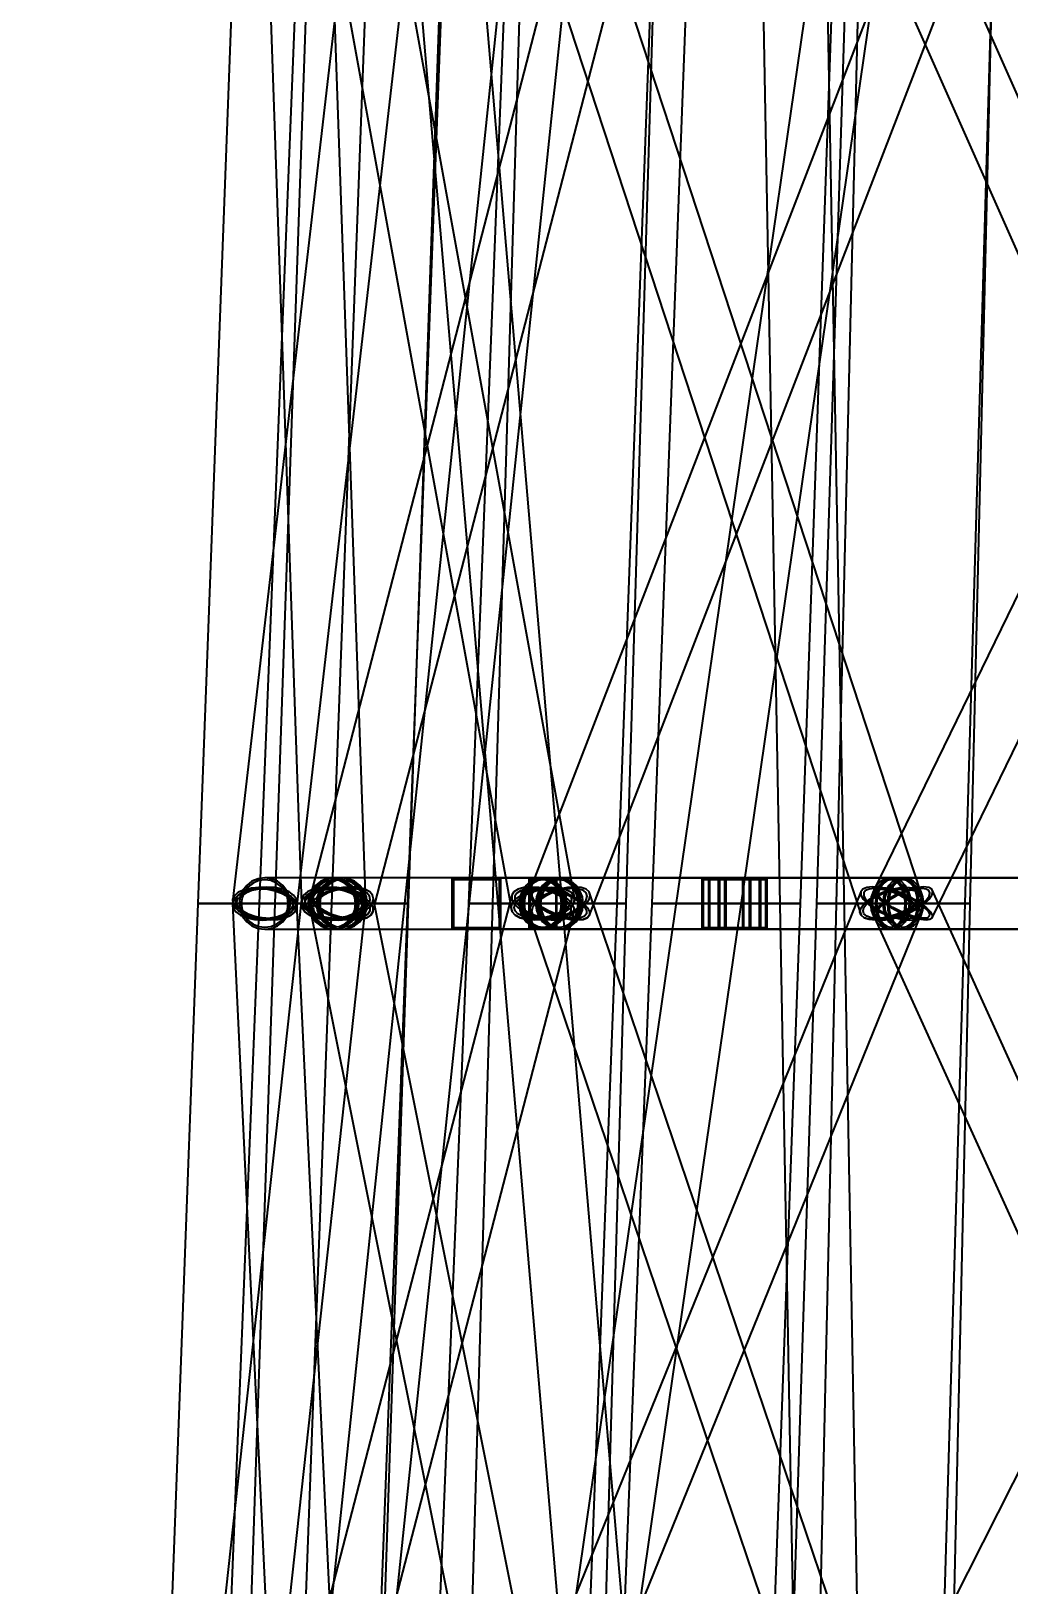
# Model space of a CAD drawing. Header units: millimetres. Extents: x -123812 to 252100, y -3000 to 639000.
# Drawn here: x -18891 to -11181, y 282124 to 294384 of the extents above; entities that cross this region are included whole.
import ezdxf

# ---------------------------------------------------------------- set-up
doc = ezdxf.new("R2010")
doc.units = ezdxf.units.MM
doc.layers.add('D-STR-DIM', color=7, linetype='Continuous', lineweight=13)
doc.layers.add('D-STR-STRC', color=7, linetype='Continuous', lineweight=25)
doc.styles.add('OpenSansCondensed-Light', font='OpenSansCondensed-Light.ttf')
doc.styles.add('TOWER_UNICODE', font='Arial Unicode.ttf')
doc.dimstyles.new('EZDXF', dxfattribs={"dimtxt": 0.25, "dimasz": 0.175, "dimexe": 0.375, "dimexo": 0.125, "dimgap": 0.1, "dimtad": 1, "dimlfac": 100, "dimzin": 12, "dimdsep": 46, "dimtxsty": 'OpenSansCondensed-Light', "dimblk": 'ARCHTICK', "dimcen": 2.5, "dimazin": 3, "dimtfac": 0.5, "dimtmove": 2, "dimatfit": 3})

# ---------------------------------------------------------------- blocks, each defined once
blk = doc.blocks.new('_ARCHTICK')
at = {"color": 0, "linetype": 'BYBLOCK', "const_width": 0.15}
blk.add_lwpolyline([(-0.5, -0.5), (0.5, 0.5)], dxfattribs=at)

msp = doc.modelspace()

# ---------------------------------------------------------------- linework, layer by layer
at = {"layer": 'D-STR-STRC'}
for points in [[(-16744.3, 274974.2), (-14131.7, 299974.2), (-14140.3, 299984.6), (-14165.5, 299996.1), (-14205.7, 300007.9), (-14258, 300019.1), (-14318.9, 300029), (-14384.3, 300037), (-14449.7, 300042.4), (-14510.7, 300045), (-14563, 300044.4), (-14603.1, 300040.9), (-14628.4, 300034.5), (-14637, 300025.8), (-17249.6, 275025.8)], [(-13635.5, 275021.2), (-15771, 300021.2), (-15779.6, 300030.1), (-15804.9, 300037), (-15845.1, 300041.4), (-15897.5, 300042.9), (-15958.6, 300041.5), (-16024.1, 300037.3), (-16089.6, 300030.6), (-16150.6, 300021.8), (-16203.1, 300011.4), (-16243.3, 300000.3), (-16268.6, 299989.2), (-16277.2, 299978.8), (-14141.7, 274978.8)], [(-15106.5, 274964.1), (-11487.9, 299964.1), (-11496.5, 299972.8), (-11521.6, 299983.3), (-11561.6, 299995), (-11613.6, 300007), (-11674.3, 300018.6), (-11739.3, 300028.9), (-11804.4, 300037.2), (-11865.1, 300042.9), (-11917.1, 300045.8), (-11957.1, 300045.5), (-11982.2, 300042.2), (-11990.8, 300035.9), (-15609.4, 275035.9)], [(-12249.1, 275004.5), (-12709.5, 300004.5), (-12718.1, 300017.1), (-12743.5, 300028.4), (-12783.8, 300037.9), (-12836.4, 300044.8), (-12897.7, 300048.6), (-12963.4, 300049.1), (-13029.2, 300046.2), (-13090.4, 300040.3), (-13143, 300031.5), (-13183.4, 300020.6), (-13208.7, 300008.4), (-13217.4, 299995.5), (-12757, 274995.5)], [(-12071.6, 295091.3), (-14962.6, 287591.3), (-14963.6, 287564.5), (-14948.3, 287533.4), (-14917.9, 287500), (-14874.4, 287466.6), (-14820.7, 287435.5), (-14760.5, 287408.7), (-14698, 287388.2), (-14637.3, 287375.3), (-14582.7, 287370.9), (-14537.8, 287375.3), (-14505.7, 287388.2), (-14488.6, 287408.7), (-11597.5, 294908.7)], [(-14803.7, 294909), (-12347.3, 287409), (-12323, 287388.6), (-12284.4, 287375.8), (-12234, 287371.4), (-12175.2, 287375.8), (-12112.2, 287388.6), (-12049.1, 287409), (-11990.3, 287435.7), (-11939.8, 287466.7), (-11901, 287500), (-11876.6, 287533.3), (-11868.2, 287564.3), (-11876.4, 287591), (-14332.8, 295091)], [(-8594.4, 295111.5), (-12243, 287611.5), (-12243.8, 287591.1), (-12229, 287564.4), (-12199.6, 287533.3), (-12157.7, 287500), (-12105.9, 287466.7), (-12048, 287435.6), (-11987.8, 287408.9), (-11929.5, 287388.5), (-11876.9, 287375.6), (-11833.8, 287371.2), (-11803, 287375.6), (-11786.6, 287388.5), (-8138, 294888.5)], [(-12112.4, 294888.6), (-8783, 287388.6), (-8759.5, 287375.8), (-8722.1, 287371.4), (-8673.4, 287375.8), (-8616.8, 287388.6), (-8556, 287409.1), (-8495.3, 287435.7), (-8438.7, 287466.7), (-8390.2, 287500), (-8353, 287533.3), (-8329.7, 287564.3), (-8321.9, 287590.9), (-8330, 287611.4), (-11659.3, 295111.4)], [(-16433.4, 295033.5), (-17300, 287533.5), (-17297.5, 287500), (-17278, 287466.5), (-17242.8, 287435.2), (-17194.4, 287408.4), (-17136, 287387.8), (-17071.7, 287374.9), (-17005.7, 287370.5), (-16942.7, 287374.9), (-16886.9, 287387.8), (-16842.1, 287408.4), (-16811.3, 287435.2), (-16796.7, 287466.5), (-15930, 294966.5)], [(-17020.2, 295000), (-16759.9, 287500), (-16754.6, 287466.5), (-16732.4, 287435.3), (-16694.7, 287408.5), (-16644.2, 287387.9), (-16584.4, 287374.9), (-16519.2, 287370.5), (-16453.1, 287374.9), (-16390.7, 287387.9), (-16336.1, 287408.5), (-16293.2, 287435.3), (-16264.8, 287466.5), (-16252.8, 287500), (-16513, 295000)], [(-14745.5, 295064.7), (-16687.3, 287564.7), (-16687.1, 287533.5), (-16670.1, 287500), (-16637.6, 287466.5), (-16591.7, 287435.3), (-16535.6, 287408.5), (-16473.1, 287388), (-16408.4, 287375.1), (-16346.1, 287370.6), (-16290.2, 287375.1), (-16244.7, 287388), (-16212.6, 287408.5), (-16196.1, 287435.3), (-14254.2, 294935.3)], [(-16466.8, 294966.6), (-15105.8, 287466.6), (-15097.9, 287435.4), (-15073.4, 287408.7), (-15034, 287388.2), (-14982.5, 287375.3), (-14922.2, 287370.9), (-14857.3, 287375.3), (-14792.3, 287388.2), (-14731.6, 287408.7), (-14679.3, 287435.4), (-14638.9, 287466.6), (-14613.3, 287500), (-14604.1, 287533.4), (-15965, 295033.4)], [(-17075.4, 279966.3), (-16254.8, 287466.3), (-16256.7, 287500), (-16275.6, 287533.7), (-16310.2, 287565), (-16358.1, 287592), (-16416.2, 287612.6), (-16480.4, 287625.6), (-16546.4, 287630.1), (-16609.7, 287625.6), (-16665.9, 287612.6), (-16711.3, 287592), (-16742.6, 287565), (-16757.9, 287533.7), (-17578.5, 280033.7)], [(-16441.6, 280000), (-16795.1, 287500), (-16799.3, 287533.7), (-16820.5, 287565.2), (-16857.1, 287592.2), (-16906.9, 287612.9), (-16966.2, 287625.9), (-17031.2, 287630.4), (-17097.3, 287625.9), (-17160.1, 287612.9), (-17215.2, 287592.2), (-17259, 287565.2), (-17288.5, 287533.7), (-17301.5, 287500), (-16948.1, 280000)], [(-16554.1, 279935), (-14609.4, 287435), (-14609.5, 287466.4), (-14626.3, 287500), (-14658.7, 287533.6), (-14704.4, 287565), (-14760.4, 287591.9), (-14822.9, 287612.6), (-14887.5, 287625.6), (-14950, 287630), (-15005.9, 287625.6), (-15051.6, 287612.6), (-15083.8, 287591.9), (-15100.5, 287565), (-17045.2, 280065)], [(-14692.8, 280033.8), (-16191.6, 287533.8), (-16198, 287565.4), (-16221.1, 287592.5), (-16259.2, 287613.2), (-16309.7, 287626.3), (-16369.2, 287630.7), (-16433.7, 287626.3), (-16498.7, 287613.2), (-16559.8, 287592.5), (-16612.9, 287565.4), (-16654.3, 287533.8), (-16681.2, 287500), (-16691.8, 287466.2), (-15193, 279966.2)], [(-14916, 279907.6), (-11875.4, 287407.6), (-11876.1, 287434.6), (-11892.9, 287466.2), (-11924.5, 287500), (-11969, 287533.8), (-12023.2, 287565.4), (-12083.4, 287592.4), (-12145.6, 287613.2), (-12205.5, 287626.3), (-12259, 287630.7), (-12302.4, 287626.3), (-12332.9, 287613.2), (-12348.3, 287592.4), (-15388.9, 280092.4)], [(-11951.9, 280092.7), (-14490.6, 287592.7), (-14514.7, 287613.5), (-14553.2, 287626.6), (-14603.4, 287631.1), (-14662, 287626.6), (-14724.9, 287613.5), (-14787.8, 287592.7), (-14846.5, 287565.6), (-14897, 287533.9), (-14935.8, 287500), (-14960.2, 287466.1), (-14968.7, 287434.4), (-14960.6, 287407.3), (-12421.9, 279907.3)], [(-12116.9, 279886.4), (-8329.4, 287386.4), (-8329.5, 287407.2), (-8345.2, 287434.4), (-8375.2, 287466), (-8417.6, 287500), (-8469.5, 287534), (-8527.3, 287565.6), (-8587.1, 287592.8), (-8644.8, 287613.6), (-8696.4, 287626.7), (-8738.6, 287631.2), (-8768.4, 287626.7), (-8783.7, 287613.6), (-12571.2, 280113.6)], [(-8385.8, 280113.7), (-11789.5, 287613.7), (-11813.6, 287626.8), (-11851.4, 287631.3), (-11900.3, 287626.8), (-11957.1, 287613.7), (-12017.7, 287592.8), (-12078.2, 287565.6), (-12134.3, 287534), (-12182.4, 287500), (-12218.9, 287466), (-12241.6, 287434.4), (-12248.8, 287407.2), (-12240.1, 287386.3), (-8836.4, 279886.3)], [(-8556.5, 287703.2), (-12111.8, 287703.2), (-12143.5, 287696.3), (-12173, 287676), (-12198.3, 287643.7), (-12217.7, 287601.6), (-12229.9, 287552.6), (-12234.1, 287500), (-12229.9, 287447.4), (-12217.7, 287398.4), (-12198.3, 287356.3), (-12173, 287324), (-12143.5, 287303.7), (-12111.8, 287296.8), (-8556.5, 287296.8)], [(-8491.8, 287703.2), (-12014.8, 287703.2), (-12047.1, 287696.3), (-12077.1, 287676), (-12102.9, 287643.7), (-12122.7, 287601.6), (-12135.2, 287552.6), (-12139.4, 287500), (-12135.2, 287447.4), (-12122.7, 287398.4), (-12102.9, 287356.3), (-12077.1, 287324), (-12047.1, 287303.7), (-12014.8, 287296.8), (-8491.8, 287296.8)]]:
    msp.add_lwpolyline(points, dxfattribs=at)
for points in [[(-17576, 287500), (-16520.7, 287500), (-16239.6, 295000), (-17293.6, 295000)], [(-17092.7, 287500), (-15920.1, 287500), (-15639.5, 295000), (-16792.3, 295000)], [(-16969.4, 287500), (-15914, 287500), (-15654.7, 295000), (-16708.7, 295000)], [(-15441.3, 287500), (-14268.7, 287500), (-13991.9, 295000), (-15144.7, 295000)], [(-15253.3, 287500), (-14197.9, 287500), (-13972.9, 295000), (-15026.8, 295000)], [(-13996.2, 287500), (-12823.5, 287500), (-12561.3, 295000), (-13714.1, 295000)], [(-12698.2, 287500), (-11525.5, 287500), (-11309.4, 295000), (-12462.3, 295000)], [(-12542.5, 287500), (-11487.1, 287500), (-11307.5, 295000), (-12361.5, 295000)], [(-17301.5, 287500), (-17297.4, 287466.3), (-17276.2, 287434.8), (-17239.5, 287407.8), (-17189.8, 287387.1), (-17130.5, 287374.1), (-17065.5, 287369.6), (-16999.4, 287374.1), (-16936.6, 287387.1), (-16881.4, 287407.8), (-16837.6, 287434.8), (-16808.2, 287466.3), (-16795.1, 287500), (-16799.3, 287533.7), (-16820.5, 287565.2), (-16857.1, 287592.2), (-16906.9, 287612.9), (-16966.2, 287625.9), (-17031.2, 287630.4), (-17097.3, 287625.9), (-17160.1, 287612.9), (-17215.2, 287592.2), (-17259, 287565.2), (-17288.5, 287533.7)], [(-16799.2, 287500), (-16796.7, 287466.5), (-16811.3, 287435.2), (-16842.1, 287408.4), (-16886.9, 287387.8), (-16942.7, 287374.9), (-17005.7, 287370.5), (-17071.7, 287374.9), (-17136, 287387.8), (-17194.4, 287408.4), (-17242.8, 287435.2), (-17278, 287466.5), (-17297.5, 287500), (-17300, 287533.5), (-17285.4, 287564.8), (-17254.6, 287591.6), (-17209.8, 287612.2), (-17154, 287625.1), (-17090.9, 287629.5), (-17025, 287625.1), (-16960.7, 287612.2), (-16902.3, 287591.6), (-16853.9, 287564.8), (-16818.7, 287533.5)], [(-17276.6, 287500), (-17272.9, 287469.6), (-17253.8, 287441.2), (-17220.7, 287416.9), (-17175.9, 287398.2), (-17122.4, 287386.5), (-17063.8, 287382.5), (-17004.2, 287386.5), (-16947.6, 287398.2), (-16897.9, 287416.9), (-16858.4, 287441.2), (-16831.8, 287469.6), (-16820.1, 287500), (-16823.8, 287530.4), (-16842.9, 287558.8), (-16876, 287583.1), (-16920.8, 287601.8), (-16974.3, 287613.5), (-17032.8, 287617.5), (-17092.5, 287613.5), (-17149.1, 287601.8), (-17198.8, 287583.1), (-17238.3, 287558.8), (-17264.8, 287530.4)], [(-16823.7, 287500), (-16821.4, 287469.8), (-16834.6, 287441.6), (-16862.4, 287417.4), (-16902.8, 287398.9), (-16953.1, 287387.2), (-17009.9, 287383.2), (-17069.4, 287387.2), (-17127.4, 287398.9), (-17180, 287417.4), (-17223.7, 287441.6), (-17255.4, 287469.8), (-17272.9, 287500), (-17275.2, 287530.2), (-17262.1, 287558.4), (-17234.3, 287582.6), (-17193.9, 287601.1), (-17143.6, 287612.8), (-17086.7, 287616.8), (-17027.3, 287612.8), (-16969.3, 287601.1), (-16916.7, 287582.6), (-16873, 287558.4), (-16841.3, 287530.2)], [(-17250, 287500), (-17243.2, 287447.4), (-17223, 287398.4), (-17191, 287356.3), (-17149.2, 287324), (-17100.5, 287303.7), (-17048.3, 287296.8), (-16506.4, 287296.8), (-16454.2, 287303.7), (-16405.5, 287324), (-16363.8, 287356.3), (-16331.7, 287398.4), (-16311.6, 287447.4), (-16304.7, 287500), (-16311.6, 287552.6), (-16331.7, 287601.6), (-16363.8, 287643.7), (-16405.5, 287676), (-16454.2, 287696.3), (-16506.4, 287703.2), (-17048.3, 287703.2), (-17100.5, 287696.3), (-17149.2, 287676), (-17191, 287643.7), (-17223, 287601.6), (-17243.2, 287552.6)], [(-17250, 287500), (-17243.2, 287447.4), (-17223, 287398.4), (-17191, 287356.3), (-17149.2, 287324), (-17100.5, 287303.7), (-17048.3, 287296.8), (-16996.1, 287303.7), (-16947.5, 287324), (-16905.7, 287356.3), (-16873.7, 287398.4), (-16853.5, 287447.4), (-16846.6, 287500), (-16853.5, 287552.6), (-16873.7, 287601.6), (-16905.7, 287643.7), (-16947.5, 287676), (-16996.1, 287696.3), (-17048.3, 287703.2), (-17100.5, 287696.3), (-17149.2, 287676), (-17191, 287643.7), (-17223, 287601.6), (-17243.2, 287552.6)], [(-17249.6, 287500), (-17242.8, 287447.4), (-17222.7, 287398.4), (-17190.7, 287356.3), (-17149, 287324), (-17100.4, 287303.7), (-17048.3, 287296.8), (-16441.7, 287296.8), (-16389.6, 287303.7), (-16341, 287324), (-16299.4, 287356.3), (-16267.4, 287398.4), (-16247.2, 287447.4), (-16240.4, 287500), (-16247.2, 287552.6), (-16267.4, 287601.6), (-16299.4, 287643.7), (-16341, 287676), (-16389.6, 287696.3), (-16441.7, 287703.2), (-17048.3, 287703.2), (-17100.4, 287696.3), (-17149, 287676), (-17190.7, 287643.7), (-17222.7, 287601.6), (-17242.8, 287552.6)], [(-17249.6, 287500), (-17242.8, 287447.4), (-17222.7, 287398.4), (-17190.7, 287356.3), (-17149, 287324), (-17100.4, 287303.7), (-17048.3, 287296.8), (-16996.2, 287303.7), (-16947.7, 287324), (-16906, 287356.3), (-16874, 287398.4), (-16853.9, 287447.4), (-16847, 287500), (-16853.9, 287552.6), (-16874, 287601.6), (-16906, 287643.7), (-16947.7, 287676), (-16996.2, 287696.3), (-17048.3, 287703.2), (-17100.4, 287696.3), (-17149, 287676), (-17190.7, 287643.7), (-17222.7, 287601.6), (-17242.8, 287552.6)], [(-17234.1, 287500), (-17227.8, 287451.5), (-17209.3, 287406.4), (-17179.7, 287367.6), (-17141.2, 287337.9), (-17096.4, 287319.2), (-17048.3, 287312.8), (-17000.2, 287319.2), (-16955.4, 287337.9), (-16917, 287367.6), (-16887.4, 287406.4), (-16868.9, 287451.5), (-16862.5, 287500), (-16868.9, 287548.5), (-16887.4, 287593.6), (-16917, 287632.4), (-16955.4, 287662.1), (-17000.2, 287680.8), (-17048.3, 287687.2), (-17096.4, 287680.8), (-17141.2, 287662.1), (-17179.7, 287632.4), (-17209.3, 287593.6), (-17227.8, 287548.5)], [(-17233.8, 287500), (-17227.5, 287451.5), (-17209, 287406.4), (-17179.5, 287367.6), (-17141.1, 287337.9), (-17096.3, 287319.2), (-17048.3, 287312.8), (-17000.3, 287319.2), (-16955.6, 287337.9), (-16917.2, 287367.6), (-16887.7, 287406.4), (-16869.2, 287451.5), (-16862.9, 287500), (-16869.2, 287548.5), (-16887.7, 287593.6), (-16917.2, 287632.4), (-16955.6, 287662.1), (-17000.3, 287680.8), (-17048.3, 287687.2), (-17096.3, 287680.8), (-17141.1, 287662.1), (-17179.5, 287632.4), (-17209, 287593.6), (-17227.5, 287548.5)], [(-16252.8, 287500), (-16264.8, 287466.5), (-16293.2, 287435.3), (-16336.1, 287408.5), (-16390.7, 287387.9), (-16453.1, 287374.9), (-16519.2, 287370.5), (-16584.4, 287374.9), (-16644.2, 287387.9), (-16694.7, 287408.5), (-16732.4, 287435.3), (-16754.6, 287466.5), (-16759.9, 287500), (-16748, 287533.5), (-16719.6, 287564.7), (-16676.6, 287591.5), (-16622.1, 287612.1), (-16559.6, 287625.1), (-16493.6, 287629.5), (-16428.4, 287625.1), (-16368.5, 287612.1), (-16318, 287591.5), (-16280.4, 287564.7), (-16258.1, 287533.5)], [(-16756.1, 287500), (-16737.2, 287466.3), (-16702.6, 287435), (-16654.6, 287408), (-16596.6, 287387.4), (-16532.3, 287374.4), (-16466.3, 287369.9), (-16403.1, 287374.4), (-16346.9, 287387.4), (-16301.5, 287408), (-16270.1, 287435), (-16254.8, 287466.3), (-16256.7, 287500), (-16275.6, 287533.7), (-16310.2, 287565), (-16358.1, 287592), (-16416.2, 287612.6), (-16480.4, 287625.6), (-16546.4, 287630.1), (-16609.7, 287625.6), (-16665.9, 287612.6), (-16711.3, 287592), (-16742.6, 287565), (-16757.9, 287533.7)], [(-16277.8, 287500), (-16288.6, 287469.8), (-16314.2, 287441.6), (-16352.9, 287417.5), (-16402.1, 287398.9), (-16458.4, 287387.3), (-16517.9, 287383.3), (-16576.7, 287387.3), (-16630.7, 287398.9), (-16676.2, 287417.5), (-16710.1, 287441.6), (-16730.2, 287469.8), (-16735, 287500), (-16724.2, 287530.2), (-16698.6, 287558.4), (-16659.9, 287582.5), (-16610.7, 287601.1), (-16554.4, 287612.7), (-16494.8, 287616.7), (-16436.1, 287612.7), (-16382.1, 287601.1), (-16336.6, 287582.5), (-16302.6, 287558.4), (-16282.6, 287530.2)], [(-16731.5, 287500), (-16714.5, 287469.7), (-16683.3, 287441.4), (-16640, 287417.1), (-16587.7, 287398.4), (-16529.8, 287386.7), (-16470.3, 287382.7), (-16413.3, 287386.7), (-16362.6, 287398.4), (-16321.7, 287417.1), (-16293.4, 287441.4), (-16279.6, 287469.7), (-16281.3, 287500), (-16298.3, 287530.3), (-16329.5, 287558.6), (-16372.7, 287582.9), (-16425.1, 287601.6), (-16483, 287613.3), (-16542.5, 287617.3), (-16599.5, 287613.3), (-16650.2, 287601.6), (-16691.1, 287582.9), (-16719.4, 287558.6), (-16733.2, 287530.3)], [(-16708.1, 287500), (-16701.2, 287447.4), (-16681.1, 287398.4), (-16649, 287356.3), (-16607.2, 287324), (-16558.6, 287303.7), (-16506.4, 287296.8), (-16454.2, 287303.7), (-16405.5, 287324), (-16363.8, 287356.3), (-16331.7, 287398.4), (-16311.6, 287447.4), (-16304.7, 287500), (-16311.6, 287552.6), (-16331.7, 287601.6), (-16363.8, 287643.7), (-16405.5, 287676), (-16454.2, 287696.3), (-16506.4, 287703.2), (-16558.6, 287696.3), (-16607.2, 287676), (-16649, 287643.7), (-16681.1, 287601.6), (-16701.2, 287552.6)], [(-16695, 287500), (-16688.6, 287447.4), (-16669.7, 287398.4), (-16639.8, 287356.3), (-16600.7, 287324), (-16555.2, 287303.7), (-16506.4, 287296.8), (-14855, 287296.8), (-14806.2, 287303.7), (-14760.7, 287324), (-14721.6, 287356.3), (-14691.6, 287398.4), (-14672.8, 287447.4), (-14666.4, 287500), (-14672.8, 287552.6), (-14691.6, 287601.6), (-14721.6, 287643.7), (-14760.7, 287676), (-14806.2, 287696.3), (-14855, 287703.2), (-16506.4, 287703.2), (-16555.2, 287696.3), (-16600.7, 287676), (-16639.8, 287643.7), (-16669.7, 287601.6), (-16688.6, 287552.6)], [(-16695, 287500), (-16688.6, 287447.4), (-16669.7, 287398.4), (-16639.8, 287356.3), (-16600.7, 287324), (-16555.2, 287303.7), (-16506.4, 287296.8), (-16457.6, 287303.7), (-16412.1, 287324), (-16373, 287356.3), (-16343, 287398.4), (-16324.2, 287447.4), (-16317.8, 287500), (-16324.2, 287552.6), (-16343, 287601.6), (-16373, 287643.7), (-16412.1, 287676), (-16457.6, 287696.3), (-16506.4, 287703.2), (-16555.2, 287696.3), (-16600.7, 287676), (-16639.8, 287643.7), (-16669.7, 287601.6), (-16688.6, 287552.6)], [(-16692.2, 287500), (-16685.9, 287451.5), (-16667.3, 287406.4), (-16637.8, 287367.6), (-16599.3, 287337.9), (-16554.5, 287319.2), (-16506.4, 287312.8), (-16458.3, 287319.2), (-16413.5, 287337.9), (-16375, 287367.6), (-16345.5, 287406.4), (-16326.9, 287451.5), (-16320.6, 287500), (-16326.9, 287548.5), (-16345.5, 287593.6), (-16375, 287632.4), (-16413.5, 287662.1), (-16458.3, 287680.8), (-16506.4, 287687.2), (-16554.5, 287680.8), (-16599.3, 287662.1), (-16637.8, 287632.4), (-16667.3, 287593.6), (-16685.9, 287548.5)], [(-16681.2, 287500), (-16691.8, 287466.2), (-16685.4, 287434.6), (-16662.3, 287407.5), (-16624.2, 287386.8), (-16573.7, 287373.7), (-16514.2, 287369.3), (-16449.7, 287373.7), (-16384.7, 287386.8), (-16323.6, 287407.5), (-16270.5, 287434.6), (-16229.1, 287466.2), (-16202.2, 287500), (-16191.6, 287533.8), (-16198, 287565.4), (-16221.1, 287592.5), (-16259.2, 287613.2), (-16309.7, 287626.3), (-16369.2, 287630.7), (-16433.7, 287626.3), (-16498.7, 287613.2), (-16559.8, 287592.5), (-16612.9, 287565.4), (-16654.3, 287533.8)], [(-16213.3, 287500), (-16196.3, 287466.5), (-16196.1, 287435.3), (-16212.6, 287408.5), (-16244.7, 287388), (-16290.2, 287375.1), (-16346.1, 287370.6), (-16408.4, 287375.1), (-16473.1, 287388), (-16535.6, 287408.5), (-16591.7, 287435.3), (-16637.6, 287466.5), (-16670.1, 287500), (-16687.1, 287533.5), (-16687.3, 287564.7), (-16670.8, 287591.5), (-16638.7, 287612), (-16593.2, 287624.9), (-16537.3, 287629.4), (-16475, 287624.9), (-16410.3, 287612), (-16347.8, 287591.5), (-16291.7, 287564.7), (-16245.8, 287533.5)], [(-16680.2, 287500), (-16674.2, 287451.5), (-16656.9, 287406.4), (-16629.3, 287367.6), (-16593.3, 287337.9), (-16551.4, 287319.2), (-16506.4, 287312.8), (-16461.4, 287319.2), (-16419.5, 287337.9), (-16383.5, 287367.6), (-16355.9, 287406.4), (-16338.5, 287451.5), (-16332.6, 287500), (-16338.5, 287548.5), (-16355.9, 287593.6), (-16383.5, 287632.4), (-16419.5, 287662.1), (-16461.4, 287680.8), (-16506.4, 287687.2), (-16551.4, 287680.8), (-16593.3, 287662.1), (-16629.3, 287632.4), (-16656.9, 287593.6), (-16674.2, 287548.5)], [(-16657.6, 287500), (-16667.2, 287469.5), (-16661.4, 287441.1), (-16640.6, 287416.6), (-16606.3, 287397.9), (-16560.7, 287386.1), (-16507, 287382.1), (-16448.9, 287386.1), (-16390.3, 287397.9), (-16335.2, 287416.6), (-16287.4, 287441.1), (-16250, 287469.5), (-16225.8, 287500), (-16216.2, 287530.5), (-16222, 287558.9), (-16242.8, 287583.4), (-16277.1, 287602.1), (-16322.7, 287613.9), (-16376.4, 287617.9), (-16434.5, 287613.9), (-16493.1, 287602.1), (-16548.2, 287583.4), (-16596, 287558.9), (-16633.4, 287530.5)], [(-16235.8, 287500), (-16220.5, 287469.8), (-16220.3, 287441.7), (-16235.1, 287417.5), (-16264.1, 287399), (-16305.1, 287387.4), (-16355.5, 287383.4), (-16411.7, 287387.4), (-16470, 287399), (-16526.3, 287417.5), (-16576.9, 287441.7), (-16618.3, 287469.8), (-16647.6, 287500), (-16662.9, 287530.2), (-16663.1, 287558.3), (-16648.3, 287582.5), (-16619.3, 287601), (-16578.3, 287612.6), (-16527.9, 287616.6), (-16471.7, 287612.6), (-16413.4, 287601), (-16357.1, 287582.5), (-16306.5, 287558.3), (-16265.1, 287530.2)], [(-16643, 287500), (-16636.2, 287447.4), (-16616, 287398.4), (-16584, 287356.3), (-16542.4, 287324), (-16493.8, 287303.7), (-16441.7, 287296.8), (-16389.6, 287303.7), (-16341, 287324), (-16299.4, 287356.3), (-16267.4, 287398.4), (-16247.2, 287447.4), (-16240.4, 287500), (-16247.2, 287552.6), (-16267.4, 287601.6), (-16299.4, 287643.7), (-16341, 287676), (-16389.6, 287696.3), (-16441.7, 287703.2), (-16493.8, 287696.3), (-16542.4, 287676), (-16584, 287643.7), (-16616, 287601.6), (-16636.2, 287552.6)], [(-16629.3, 287500), (-16622.9, 287447.4), (-16604.2, 287398.4), (-16574.3, 287356.3), (-16535.5, 287324), (-16490.3, 287303.7), (-16441.7, 287296.8), (-14725.6, 287296.8), (-14677.1, 287303.7), (-14631.8, 287324), (-14593, 287356.3), (-14563.2, 287398.4), (-14544.4, 287447.4), (-14538, 287500), (-14544.4, 287552.6), (-14563.2, 287601.6), (-14593, 287643.7), (-14631.8, 287676), (-14677.1, 287696.3), (-14725.6, 287703.2), (-16441.7, 287703.2), (-16490.3, 287696.3), (-16535.5, 287676), (-16574.3, 287643.7), (-16604.2, 287601.6), (-16622.9, 287552.6)], [(-16629.3, 287500), (-16622.9, 287447.4), (-16604.2, 287398.4), (-16574.3, 287356.3), (-16535.5, 287324), (-16490.3, 287303.7), (-16441.7, 287296.8), (-16393.1, 287303.7), (-16347.9, 287324), (-16309.1, 287356.3), (-16279.2, 287398.4), (-16260.5, 287447.4), (-16254.1, 287500), (-16260.5, 287552.6), (-16279.2, 287601.6), (-16309.1, 287643.7), (-16347.9, 287676), (-16393.1, 287696.3), (-16441.7, 287703.2), (-16490.3, 287696.3), (-16535.5, 287676), (-16574.3, 287643.7), (-16604.2, 287601.6), (-16622.9, 287552.6)], [(-16627.2, 287500), (-16620.8, 287451.5), (-16602.3, 287406.4), (-16572.8, 287367.6), (-16534.4, 287337.9), (-16489.7, 287319.2), (-16441.7, 287312.8), (-16393.7, 287319.2), (-16349, 287337.9), (-16310.6, 287367.6), (-16281.1, 287406.4), (-16262.6, 287451.5), (-16256.2, 287500), (-16262.6, 287548.5), (-16281.1, 287593.6), (-16310.6, 287632.4), (-16349, 287662.1), (-16393.7, 287680.8), (-16441.7, 287687.2), (-16489.7, 287680.8), (-16534.4, 287662.1), (-16572.8, 287632.4), (-16602.3, 287593.6), (-16620.8, 287548.5)], [(-16614.5, 287500), (-16608.6, 287451.5), (-16591.4, 287406.4), (-16563.9, 287367.6), (-16528.1, 287337.9), (-16486.4, 287319.2), (-16441.7, 287312.8), (-16397, 287319.2), (-16355.3, 287337.9), (-16319.5, 287367.6), (-16292, 287406.4), (-16274.8, 287451.5), (-16268.9, 287500), (-16274.8, 287548.5), (-16292, 287593.6), (-16319.5, 287632.4), (-16355.3, 287662.1), (-16397, 287680.8), (-16441.7, 287687.2), (-16486.4, 287680.8), (-16528.1, 287662.1), (-16563.9, 287632.4), (-16591.4, 287593.6), (-16608.6, 287548.5)], [(-15573.4, 287300), (-13216.1, 287300), (-13216.1, 287700), (-15573.4, 287700)], [(-15185.9, 287700), (-15573.4, 287700), (-15573.4, 287300), (-15185.9, 287300)], [(-15572.6, 287300), (-13087.5, 287300), (-13087.5, 287700), (-15572.6, 287700)], [(-15186.7, 287700), (-15572.6, 287700), (-15572.6, 287300), (-15186.7, 287300)], [(-15197.5, 287688), (-15561.8, 287688), (-15561.8, 287312), (-15197.5, 287312)], [(-15198.3, 287688), (-15561, 287688), (-15561, 287312), (-15198.3, 287312)], [(-14613.3, 287500), (-14638.9, 287466.6), (-14679.3, 287435.4), (-14731.6, 287408.7), (-14792.3, 287388.2), (-14857.3, 287375.3), (-14922.2, 287370.9), (-14982.5, 287375.3), (-15034, 287388.2), (-15073.4, 287408.7), (-15097.9, 287435.4), (-15105.8, 287466.6), (-15096.7, 287500), (-15071.1, 287533.4), (-15030.7, 287564.6), (-14978.4, 287591.3), (-14917.6, 287611.8), (-14852.6, 287624.7), (-14787.8, 287629.1), (-14727.5, 287624.7), (-14675.9, 287611.8), (-14636.5, 287591.3), (-14612, 287564.6), (-14604.1, 287533.4)], [(-15083.6, 287500), (-15051.3, 287466.4), (-15005.5, 287435), (-14949.5, 287408.1), (-14887.1, 287387.4), (-14822.4, 287374.4), (-14760, 287370), (-14704, 287374.4), (-14658.4, 287387.4), (-14626.1, 287408.1), (-14609.4, 287435), (-14609.5, 287466.4), (-14626.3, 287500), (-14658.7, 287533.6), (-14704.4, 287565), (-14760.4, 287591.9), (-14822.9, 287612.6), (-14887.5, 287625.6), (-14950, 287630), (-15005.9, 287625.6), (-15051.6, 287612.6), (-15083.8, 287591.9), (-15100.5, 287565), (-15100.4, 287533.6)], [(-14637.1, 287500), (-14660.2, 287469.9), (-14696.6, 287441.8), (-14743.7, 287417.7), (-14798.5, 287399.2), (-14857.1, 287387.5), (-14915.6, 287383.6), (-14969.9, 287387.5), (-15016.4, 287399.2), (-15051.9, 287417.7), (-15074, 287441.8), (-15081.2, 287469.9), (-15072.9, 287500), (-15049.8, 287530.1), (-15013.4, 287558.2), (-14966.2, 287582.3), (-14911.5, 287600.8), (-14852.8, 287612.5), (-14794.4, 287616.4), (-14740, 287612.5), (-14693.5, 287600.8), (-14658, 287582.3), (-14636, 287558.2), (-14628.8, 287530.1)], [(-15061.1, 287500), (-15032, 287469.7), (-14990.7, 287441.4), (-14940.2, 287417.1), (-14883.9, 287398.5), (-14825.6, 287386.8), (-14769.3, 287382.8), (-14718.9, 287386.8), (-14677.7, 287398.5), (-14648.6, 287417.1), (-14633.6, 287441.4), (-14633.7, 287469.7), (-14648.8, 287500), (-14678, 287530.3), (-14719.2, 287558.6), (-14769.7, 287582.9), (-14826.1, 287601.5), (-14884.3, 287613.2), (-14940.6, 287617.2), (-14991.1, 287613.2), (-15032.2, 287601.5), (-15061.3, 287582.9), (-15076.3, 287558.6), (-15076.3, 287530.3)], [(-15043.6, 287500), (-15037.2, 287447.4), (-15018.3, 287398.4), (-14988.3, 287356.3), (-14949.3, 287324), (-14903.8, 287303.7), (-14855, 287296.8), (-14806.2, 287303.7), (-14760.7, 287324), (-14721.6, 287356.3), (-14691.6, 287398.4), (-14672.8, 287447.4), (-14666.4, 287500), (-14672.8, 287552.6), (-14691.6, 287601.6), (-14721.6, 287643.7), (-14760.7, 287676), (-14806.2, 287696.3), (-14855, 287703.2), (-14903.8, 287696.3), (-14949.3, 287676), (-14988.3, 287643.7), (-15018.3, 287601.6), (-15037.2, 287552.6)], [(-15028.7, 287500), (-15022.8, 287451.5), (-15005.5, 287406.4), (-14977.8, 287367.6), (-14941.9, 287337.9), (-14899.9, 287319.2), (-14855, 287312.8), (-14810, 287319.2), (-14768.1, 287337.9), (-14732.1, 287367.6), (-14704.5, 287406.4), (-14687.1, 287451.5), (-14681.2, 287500), (-14687.1, 287548.5), (-14704.5, 287593.6), (-14732.1, 287632.4), (-14768.1, 287662.1), (-14810, 287680.8), (-14855, 287687.2), (-14899.9, 287680.8), (-14941.9, 287662.1), (-14977.8, 287632.4), (-15005.5, 287593.6), (-15022.8, 287548.5)], [(-15014.7, 287500), (-15009.3, 287447.4), (-14993.3, 287398.4), (-14967.9, 287356.3), (-14934.9, 287324), (-14896.3, 287303.7), (-14855, 287296.8), (-12111.8, 287296.8), (-12070.5, 287303.7), (-12031.9, 287324), (-11998.9, 287356.3), (-11973.5, 287398.4), (-11957.5, 287447.4), (-11952.1, 287500), (-11957.5, 287552.6), (-11973.5, 287601.6), (-11998.9, 287643.7), (-12031.9, 287676), (-12070.5, 287696.3), (-12111.8, 287703.2), (-14855, 287703.2), (-14896.3, 287696.3), (-14934.9, 287676), (-14967.9, 287643.7), (-14993.3, 287601.6), (-15009.3, 287552.6)], [(-15014.7, 287500), (-15009.3, 287447.4), (-14993.3, 287398.4), (-14967.9, 287356.3), (-14934.9, 287324), (-14896.3, 287303.7), (-14855, 287296.8), (-14813.6, 287303.7), (-14775.1, 287324), (-14742, 287356.3), (-14716.6, 287398.4), (-14700.7, 287447.4), (-14695.2, 287500), (-14700.7, 287552.6), (-14716.6, 287601.6), (-14742, 287643.7), (-14775.1, 287676), (-14813.6, 287696.3), (-14855, 287703.2), (-14896.3, 287696.3), (-14934.9, 287676), (-14967.9, 287643.7), (-14993.3, 287601.6), (-15009.3, 287552.6)], [(-15002.2, 287500), (-14997.1, 287451.5), (-14982.4, 287406.4), (-14959.1, 287367.6), (-14928.6, 287337.9), (-14893.1, 287319.2), (-14855, 287312.8), (-14816.9, 287319.2), (-14781.4, 287337.9), (-14750.9, 287367.6), (-14727.5, 287406.4), (-14712.8, 287451.5), (-14707.8, 287500), (-14712.8, 287548.5), (-14727.5, 287593.6), (-14750.9, 287632.4), (-14781.4, 287662.1), (-14816.9, 287680.8), (-14855, 287687.2), (-14893.1, 287680.8), (-14928.6, 287662.1), (-14959.1, 287632.4), (-14982.4, 287593.6), (-14997.1, 287548.5)], [(-14935.8, 287500), (-14960.2, 287466.1), (-14968.7, 287434.4), (-14960.6, 287407.3), (-14936.5, 287386.5), (-14898, 287373.4), (-14847.8, 287368.9), (-14789.2, 287373.4), (-14726.4, 287386.5), (-14663.4, 287407.3), (-14604.7, 287434.4), (-14554.2, 287466.1), (-14515.5, 287500), (-14491, 287533.9), (-14482.5, 287565.6), (-14490.6, 287592.7), (-14514.7, 287613.5), (-14553.2, 287626.6), (-14603.4, 287631.1), (-14662, 287626.6), (-14724.9, 287613.5), (-14787.8, 287592.7), (-14846.5, 287565.6), (-14897, 287533.9)], [(-14965.4, 287300), (-7608.6, 287300), (-7608.6, 287700), (-14965.4, 287700)], [(-14744.5, 287700), (-14965.4, 287700), (-14965.4, 287300), (-14744.5, 287300)], [(-14533.3, 287500), (-14502.9, 287466.6), (-14487.6, 287435.5), (-14488.6, 287408.7), (-14505.7, 287388.2), (-14537.8, 287375.3), (-14582.7, 287370.9), (-14637.3, 287375.3), (-14698, 287388.2), (-14760.5, 287408.7), (-14820.7, 287435.5), (-14874.4, 287466.6), (-14917.9, 287500), (-14948.3, 287533.4), (-14963.6, 287564.5), (-14962.6, 287591.3), (-14945.5, 287611.8), (-14913.4, 287624.7), (-14868.5, 287629.1), (-14813.9, 287624.7), (-14753.2, 287611.8), (-14690.7, 287591.3), (-14630.5, 287564.5), (-14576.8, 287533.4)], [(-14751.2, 287688), (-14958.8, 287688), (-14958.8, 287312), (-14751.2, 287312)], [(-14915.1, 287500), (-14937.1, 287469.4), (-14944.8, 287440.9), (-14937.5, 287416.4), (-14915.7, 287397.6), (-14881.1, 287385.8), (-14835.8, 287381.8), (-14783, 287385.8), (-14726.3, 287397.6), (-14669.5, 287416.4), (-14616.6, 287440.9), (-14571.1, 287469.4), (-14536.1, 287500), (-14514.1, 287530.6), (-14506.4, 287559.1), (-14513.7, 287583.6), (-14535.5, 287602.4), (-14570.2, 287614.2), (-14615.4, 287618.2), (-14668.2, 287614.2), (-14724.9, 287602.4), (-14781.7, 287583.6), (-14834.6, 287559.1), (-14880.1, 287530.6)], [(-14552.2, 287500), (-14524.8, 287469.9), (-14511, 287441.8), (-14511.9, 287417.7), (-14527.3, 287399.2), (-14556.3, 287387.6), (-14596.8, 287383.6), (-14646, 287387.6), (-14700.7, 287399.2), (-14757.1, 287417.7), (-14811.3, 287441.8), (-14859.7, 287469.9), (-14899, 287500), (-14926.4, 287530.1), (-14940.2, 287558.2), (-14939.3, 287582.3), (-14923.9, 287600.8), (-14894.9, 287612.4), (-14854.5, 287616.4), (-14805.2, 287612.4), (-14750.5, 287600.8), (-14694.1, 287582.3), (-14639.9, 287558.2), (-14591.5, 287530.1)], [(-14913.2, 287500), (-14906.8, 287447.4), (-14888.1, 287398.4), (-14858.3, 287356.3), (-14819.4, 287324), (-14774.2, 287303.7), (-14725.6, 287296.8), (-14677.1, 287303.7), (-14631.8, 287324), (-14593, 287356.3), (-14563.2, 287398.4), (-14544.4, 287447.4), (-14538, 287500), (-14544.4, 287552.6), (-14563.2, 287601.6), (-14593, 287643.7), (-14631.8, 287676), (-14677.1, 287696.3), (-14725.6, 287703.2), (-14774.2, 287696.3), (-14819.4, 287676), (-14858.3, 287643.7), (-14888.1, 287601.6), (-14906.8, 287552.6)], [(-14898.4, 287500), (-14892.5, 287451.5), (-14875.3, 287406.4), (-14847.8, 287367.6), (-14812, 287337.9), (-14770.3, 287319.2), (-14725.6, 287312.8), (-14680.9, 287319.2), (-14639.2, 287337.9), (-14603.4, 287367.6), (-14575.9, 287406.4), (-14558.7, 287451.5), (-14552.8, 287500), (-14558.7, 287548.5), (-14575.9, 287593.6), (-14603.4, 287632.4), (-14639.2, 287662.1), (-14680.9, 287680.8), (-14725.6, 287687.2), (-14770.3, 287680.8), (-14812, 287662.1), (-14847.8, 287632.4), (-14875.3, 287593.6), (-14892.5, 287548.5)], [(-14887.1, 287500), (-14881.5, 287447.4), (-14865.4, 287398.4), (-14839.8, 287356.3), (-14806.3, 287324), (-14767.4, 287303.7), (-14725.6, 287296.8), (-12014.8, 287296.8), (-11973, 287303.7), (-11934.1, 287324), (-11900.6, 287356.3), (-11875, 287398.4), (-11858.9, 287447.4), (-11853.4, 287500), (-11858.9, 287552.6), (-11875, 287601.6), (-11900.6, 287643.7), (-11934.1, 287676), (-11973, 287696.3), (-12014.8, 287703.2), (-14725.6, 287703.2), (-14767.4, 287696.3), (-14806.3, 287676), (-14839.8, 287643.7), (-14865.4, 287601.6), (-14881.5, 287552.6)], [(-14887.1, 287500), (-14881.5, 287447.4), (-14865.4, 287398.4), (-14839.8, 287356.3), (-14806.3, 287324), (-14767.4, 287303.7), (-14725.6, 287296.8), (-14683.8, 287303.7), (-14644.9, 287324), (-14611.5, 287356.3), (-14585.8, 287398.4), (-14569.7, 287447.4), (-14564.2, 287500), (-14569.7, 287552.6), (-14585.8, 287601.6), (-14611.5, 287643.7), (-14644.9, 287676), (-14683.8, 287696.3), (-14725.6, 287703.2), (-14767.4, 287696.3), (-14806.3, 287676), (-14839.8, 287643.7), (-14865.4, 287601.6), (-14881.5, 287552.6)], [(-14874.3, 287500), (-14869.3, 287451.5), (-14854.4, 287406.4), (-14830.8, 287367.6), (-14800, 287337.9), (-14764.1, 287319.2), (-14725.6, 287312.8), (-14687.1, 287319.2), (-14651.2, 287337.9), (-14620.4, 287367.6), (-14596.8, 287406.4), (-14581.9, 287451.5), (-14576.9, 287500), (-14581.9, 287548.5), (-14596.8, 287593.6), (-14620.4, 287632.4), (-14651.2, 287662.1), (-14687.1, 287680.8), (-14725.6, 287687.2), (-14764.1, 287680.8), (-14800, 287662.1), (-14830.8, 287632.4), (-14854.4, 287593.6), (-14869.3, 287548.5)], [(-13216.1, 287700), (-13603.6, 287700), (-13603.6, 287300), (-13216.1, 287300)], [(-13227.7, 287688), (-13592, 287688), (-13592, 287312), (-13227.7, 287312)], [(-13549.6, 287300), (-7579.2, 287300), (-7579.2, 287700), (-13549.6, 287700)], [(-13270.1, 287700), (-13549.6, 287700), (-13549.6, 287300), (-13270.1, 287300)], [(-13278.5, 287688), (-13541.2, 287688), (-13541.2, 287312), (-13278.5, 287312)], [(-13087.5, 287700), (-13473.4, 287700), (-13473.4, 287300), (-13087.5, 287300)], [(-13099.1, 287688), (-13461.9, 287688), (-13461.9, 287312), (-13099.1, 287312)], [(-13422.5, 287300), (-7518.6, 287300), (-7518.6, 287700), (-13422.5, 287700)], [(-13138.5, 287700), (-13422.5, 287700), (-13422.5, 287300), (-13138.5, 287300)], [(-13147, 287688), (-13414, 287688), (-13414, 287312), (-13147, 287312)], [(-11901, 287500), (-11939.8, 287466.7), (-11990.3, 287435.7), (-12049.1, 287409), (-12112.2, 287388.6), (-12175.2, 287375.8), (-12234, 287371.4), (-12284.4, 287375.8), (-12323, 287388.6), (-12347.3, 287409), (-12355.5, 287435.7), (-12347.1, 287466.7), (-12322.7, 287500), (-12283.9, 287533.3), (-12233.3, 287564.3), (-12174.5, 287591), (-12111.5, 287611.4), (-12048.4, 287624.2), (-11989.7, 287628.6), (-11939.3, 287624.2), (-11900.6, 287611.4), (-11876.4, 287591), (-11868.2, 287564.3), (-11876.6, 287533.3)], [(-12299.1, 287500), (-12254.7, 287466.2), (-12200.5, 287434.6), (-12140.2, 287407.6), (-12078.1, 287386.8), (-12018.2, 287373.7), (-11964.7, 287369.3), (-11921.3, 287373.7), (-11890.8, 287386.8), (-11875.4, 287407.6), (-11876.1, 287434.6), (-11892.9, 287466.2), (-11924.5, 287500), (-11969, 287533.8), (-12023.2, 287565.4), (-12083.4, 287592.4), (-12145.6, 287613.2), (-12205.5, 287626.3), (-12259, 287630.7), (-12302.4, 287626.3), (-12332.9, 287613.2), (-12348.3, 287592.4), (-12347.6, 287565.4), (-12330.8, 287533.8)], [(-11921.7, 287500), (-11956.7, 287470), (-12002.3, 287442), (-12055.3, 287418), (-12112.2, 287399.6), (-12169, 287388), (-12222, 287384), (-12267.4, 287388), (-12302.2, 287399.6), (-12324.1, 287418), (-12331.5, 287442), (-12323.9, 287470), (-12301.9, 287500), (-12266.9, 287530), (-12221.4, 287558), (-12168.4, 287582), (-12111.5, 287600.4), (-12054.7, 287612), (-12001.7, 287616), (-11956.3, 287612), (-11921.4, 287600.4), (-11899.6, 287582), (-11892.2, 287558), (-11899.7, 287530)], [(-12280.7, 287500), (-12240.6, 287469.5), (-12191.7, 287441.1), (-12137.4, 287416.7), (-12081.4, 287397.9), (-12027.4, 287386.2), (-11979.2, 287382.2), (-11940, 287386.2), (-11912.5, 287397.9), (-11898.6, 287416.7), (-11899.3, 287441.1), (-11914.4, 287469.5), (-11943, 287500), (-11983.1, 287530.5), (-12031.9, 287558.9), (-12086.2, 287583.3), (-12142.3, 287602.1), (-12196.3, 287613.8), (-12244.5, 287617.8), (-12283.7, 287613.8), (-12311.1, 287602.1), (-12325, 287583.3), (-12324.4, 287558.9), (-12309.3, 287530.5)], [(-12271.6, 287500), (-12266.2, 287447.4), (-12250.2, 287398.4), (-12224.8, 287356.3), (-12191.7, 287324), (-12153.2, 287303.7), (-12111.8, 287296.8), (-12070.5, 287303.7), (-12031.9, 287324), (-11998.9, 287356.3), (-11973.5, 287398.4), (-11957.5, 287447.4), (-11952.1, 287500), (-11957.5, 287552.6), (-11973.5, 287601.6), (-11998.9, 287643.7), (-12031.9, 287676), (-12070.5, 287696.3), (-12111.8, 287703.2), (-12153.2, 287696.3), (-12191.7, 287676), (-12224.8, 287643.7), (-12250.2, 287601.6), (-12266.2, 287552.6)], [(-12259, 287500), (-12254, 287451.5), (-12239.3, 287406.4), (-12215.9, 287367.6), (-12185.4, 287337.9), (-12149.9, 287319.2), (-12111.8, 287312.8), (-12073.7, 287319.2), (-12038.2, 287337.9), (-12007.8, 287367.6), (-11984.4, 287406.4), (-11969.7, 287451.5), (-11964.6, 287500), (-11969.7, 287548.5), (-11984.4, 287593.6), (-12007.8, 287632.4), (-12038.2, 287662.1), (-12073.7, 287680.8), (-12111.8, 287687.2), (-12149.9, 287680.8), (-12185.4, 287662.1), (-12215.9, 287632.4), (-12239.3, 287593.6), (-12254, 287548.5)], [(-12182.4, 287500), (-12218.9, 287466), (-12241.6, 287434.4), (-12248.8, 287407.2), (-12240.1, 287386.3), (-12216, 287373.2), (-12178.2, 287368.7), (-12129.3, 287373.2), (-12072.6, 287386.3), (-12011.9, 287407.2), (-11951.4, 287434.4), (-11895.3, 287466), (-11847.3, 287500), (-11810.7, 287534), (-11788, 287565.6), (-11780.8, 287592.8), (-11789.5, 287613.7), (-11813.6, 287626.8), (-11851.4, 287631.3), (-11900.3, 287626.8), (-11957.1, 287613.7), (-12017.7, 287592.8), (-12078.2, 287565.6), (-12134.3, 287534)], [(-11872, 287500), (-11830, 287466.7), (-11800.6, 287435.6), (-11785.8, 287408.9), (-11786.6, 287388.5), (-11803, 287375.6), (-11833.8, 287371.2), (-11876.9, 287375.6), (-11929.5, 287388.5), (-11987.8, 287408.9), (-12048, 287435.6), (-12105.9, 287466.7), (-12157.7, 287500), (-12199.6, 287533.3), (-12229, 287564.4), (-12243.8, 287591.1), (-12243, 287611.5), (-12226.6, 287624.4), (-12195.8, 287628.8), (-12152.7, 287624.4), (-12100.1, 287611.5), (-12041.8, 287591.1), (-11981.6, 287564.4), (-11923.7, 287533.3)], [(-12234.1, 287500), (-12229.9, 287447.4), (-12217.7, 287398.4), (-12198.3, 287356.3), (-12173, 287324), (-12143.5, 287303.7), (-12111.8, 287296.8), (-12080.2, 287303.7), (-12050.7, 287324), (-12025.4, 287356.3), (-12005.9, 287398.4), (-11993.7, 287447.4), (-11989.6, 287500), (-11993.7, 287552.6), (-12005.9, 287601.6), (-12025.4, 287643.7), (-12050.7, 287676), (-12080.2, 287696.3), (-12111.8, 287703.2), (-12143.5, 287696.3), (-12173, 287676), (-12198.3, 287643.7), (-12217.7, 287601.6), (-12229.9, 287552.6)], [(-12165.9, 287500), (-12198.8, 287469.4), (-12219.3, 287440.8), (-12225.8, 287416.3), (-12217.9, 287397.5), (-12196.2, 287385.7), (-12162.1, 287381.6), (-12118, 287385.7), (-12066.9, 287397.5), (-12012.2, 287416.3), (-11957.7, 287440.8), (-11907, 287469.4), (-11863.7, 287500), (-11830.8, 287530.6), (-11810.3, 287559.2), (-11803.8, 287583.7), (-11811.7, 287602.5), (-11833.4, 287614.3), (-11867.5, 287618.4), (-11911.6, 287614.3), (-11962.7, 287602.5), (-12017.4, 287583.7), (-12072, 287559.2), (-12122.6, 287530.6)], [(-12224.5, 287500), (-12220.6, 287451.5), (-12209.4, 287406.4), (-12191.5, 287367.6), (-12168.2, 287337.9), (-12141, 287319.2), (-12111.8, 287312.8), (-12082.7, 287319.2), (-12055.5, 287337.9), (-12032.2, 287367.6), (-12014.3, 287406.4), (-12003, 287451.5), (-11999.2, 287500), (-12003, 287548.5), (-12014.3, 287593.6), (-12032.2, 287632.4), (-12055.5, 287662.1), (-12082.7, 287680.8), (-12111.8, 287687.2), (-12141, 287680.8), (-12168.2, 287662.1), (-12191.5, 287632.4), (-12209.4, 287593.6), (-12220.6, 287548.5)], [(-11886, 287500), (-11848.2, 287469.9), (-11821.7, 287441.9), (-11808.3, 287417.9), (-11809.1, 287399.4), (-11823.8, 287387.8), (-11851.6, 287383.9), (-11890.5, 287387.8), (-11937.9, 287399.4), (-11990.5, 287417.9), (-12044.7, 287441.9), (-12097, 287469.9), (-12143.6, 287500), (-12181.4, 287530.1), (-12207.9, 287558.1), (-12221.3, 287582.1), (-12220.5, 287600.6), (-12205.8, 287612.2), (-12178, 287616.1), (-12139.1, 287612.2), (-12091.7, 287600.6), (-12039.1, 287582.1), (-11984.9, 287558.1), (-11932.6, 287530.1)], [(-12176.2, 287500), (-12170.7, 287447.4), (-12154.6, 287398.4), (-12129, 287356.3), (-12095.5, 287324), (-12056.6, 287303.7), (-12014.8, 287296.8), (-11973, 287303.7), (-11934.1, 287324), (-11900.6, 287356.3), (-11875, 287398.4), (-11858.9, 287447.4), (-11853.4, 287500), (-11858.9, 287552.6), (-11875, 287601.6), (-11900.6, 287643.7), (-11934.1, 287676), (-11973, 287696.3), (-12014.8, 287703.2), (-12056.6, 287696.3), (-12095.5, 287676), (-12129, 287643.7), (-12154.6, 287601.6), (-12170.7, 287552.6)], [(-12163.5, 287500), (-12158.5, 287451.5), (-12143.6, 287406.4), (-12120, 287367.6), (-12089.2, 287337.9), (-12053.3, 287319.2), (-12014.8, 287312.8), (-11976.3, 287319.2), (-11940.4, 287337.9), (-11909.6, 287367.6), (-11886, 287406.4), (-11871.1, 287451.5), (-11866.1, 287500), (-11871.1, 287548.5), (-11886, 287593.6), (-11909.6, 287632.4), (-11940.4, 287662.1), (-11976.3, 287680.8), (-12014.8, 287687.2), (-12053.3, 287680.8), (-12089.2, 287662.1), (-12120, 287632.4), (-12143.6, 287593.6), (-12158.5, 287548.5)], [(-12139.4, 287500), (-12135.2, 287447.4), (-12122.7, 287398.4), (-12102.9, 287356.3), (-12077.1, 287324), (-12047.1, 287303.7), (-12014.8, 287296.8), (-11982.6, 287303.7), (-11952.5, 287324), (-11926.7, 287356.3), (-11906.9, 287398.4), (-11894.5, 287447.4), (-11890.2, 287500), (-11894.5, 287552.6), (-11906.9, 287601.6), (-11926.7, 287643.7), (-11952.5, 287676), (-11982.6, 287696.3), (-12014.8, 287703.2), (-12047.1, 287696.3), (-12077.1, 287676), (-12102.9, 287643.7), (-12122.7, 287601.6), (-12135.2, 287552.6)], [(-12129.6, 287500), (-12125.7, 287451.5), (-12114.2, 287406.4), (-12096, 287367.6), (-12072.2, 287337.9), (-12044.5, 287319.2), (-12014.8, 287312.8), (-11985.1, 287319.2), (-11957.4, 287337.9), (-11933.6, 287367.6), (-11915.4, 287406.4), (-11903.9, 287451.5), (-11900, 287500), (-11903.9, 287548.5), (-11915.4, 287593.6), (-11933.6, 287632.4), (-11957.4, 287662.1), (-11985.1, 287680.8), (-12014.8, 287687.2), (-12044.5, 287680.8), (-12072.2, 287662.1), (-12096, 287632.4), (-12114.2, 287593.6), (-12125.7, 287548.5)], [(-17855.3, 280000), (-16798.5, 280000), (-16520.7, 287500), (-17576, 287500)], [(-16520.7, 287500), (-16538.6, 287500), (-16591.3, 287500), (-16675.2, 287500), (-16784.5, 287500), (-16911.8, 287500), (-17048.3, 287500), (-17184.9, 287500), (-17312.2, 287500), (-17421.5, 287500), (-17505.3, 287500), (-17558, 287500), (-17576, 287500), (-17558, 287500), (-17505.3, 287500), (-17421.5, 287500), (-17312.2, 287500), (-17184.9, 287500), (-17048.3, 287500), (-16911.8, 287500), (-16784.5, 287500), (-16675.2, 287500), (-16591.3, 287500), (-16538.6, 287500)], [(-17395.9, 280000), (-16203.4, 280000), (-15920.1, 287500), (-17092.7, 287500)], [(-17223.2, 280000), (-16166.5, 280000), (-15914, 287500), (-16969.4, 287500)], [(-15920.1, 287500), (-15940, 287500), (-15998.6, 287500), (-16091.8, 287500), (-16213.2, 287500), (-16354.6, 287500), (-16506.4, 287500), (-16658.1, 287500), (-16799.5, 287500), (-16921, 287500), (-17014.2, 287500), (-17072.7, 287500), (-17092.7, 287500), (-17072.7, 287500), (-17014.2, 287500), (-16921, 287500), (-16799.5, 287500), (-16658.1, 287500), (-16506.4, 287500), (-16354.6, 287500), (-16213.2, 287500), (-16091.8, 287500), (-15998.6, 287500), (-15940, 287500)], [(-15914, 287500), (-15932, 287500), (-15984.7, 287500), (-16068.6, 287500), (-16177.9, 287500), (-16305.1, 287500), (-16441.7, 287500), (-16578.3, 287500), (-16705.5, 287500), (-16814.8, 287500), (-16898.7, 287500), (-16951.4, 287500), (-16969.4, 287500), (-16951.4, 287500), (-16898.7, 287500), (-16814.8, 287500), (-16705.5, 287500), (-16578.3, 287500), (-16441.7, 287500), (-16305.1, 287500), (-16177.9, 287500), (-16068.6, 287500), (-15984.7, 287500), (-15932, 287500)], [(-15748.7, 280000), (-14556.2, 280000), (-14268.7, 287500), (-15441.3, 287500)], [(-15471.3, 280000), (-14414.5, 280000), (-14197.9, 287500), (-15253.3, 287500)], [(-14268.7, 287500), (-14288.6, 287500), (-14347.2, 287500), (-14440.4, 287500), (-14561.8, 287500), (-14703.2, 287500), (-14855, 287500), (-15006.7, 287500), (-15148.1, 287500), (-15269.6, 287500), (-15362.7, 287500), (-15421.3, 287500), (-15441.3, 287500), (-15421.3, 287500), (-15362.7, 287500), (-15269.6, 287500), (-15148.1, 287500), (-15006.7, 287500), (-14855, 287500), (-14703.2, 287500), (-14561.8, 287500), (-14440.4, 287500), (-14347.2, 287500), (-14288.6, 287500)], [(-14197.9, 287500), (-14215.9, 287500), (-14268.6, 287500), (-14352.5, 287500), (-14461.8, 287500), (-14589, 287500), (-14725.6, 287500), (-14862.2, 287500), (-14989.4, 287500), (-15098.7, 287500), (-15182.6, 287500), (-15235.3, 287500), (-15253.3, 287500), (-15235.3, 287500), (-15182.6, 287500), (-15098.7, 287500), (-14989.4, 287500), (-14862.2, 287500), (-14725.6, 287500), (-14589, 287500), (-14461.8, 287500), (-14352.5, 287500), (-14268.6, 287500), (-14215.9, 287500)], [(-14289, 280000), (-13096.6, 280000), (-12823.5, 287500), (-13996.2, 287500)], [(-12823.5, 287500), (-12843.5, 287500), (-12902.1, 287500), (-12995.3, 287500), (-13116.7, 287500), (-13258.1, 287500), (-13409.9, 287500), (-13561.6, 287500), (-13703, 287500), (-13824.4, 287500), (-13917.6, 287500), (-13976.2, 287500), (-13996.2, 287500), (-13976.2, 287500), (-13917.6, 287500), (-13824.4, 287500), (-13703, 287500), (-13561.6, 287500), (-13409.9, 287500), (-13258.1, 287500), (-13116.7, 287500), (-12995.3, 287500), (-12902.1, 287500), (-12843.5, 287500)], [(-12940.3, 280000), (-11747.8, 280000), (-11525.5, 287500), (-12698.2, 287500)], [(-12715.3, 280000), (-11658.5, 280000), (-11487.1, 287500), (-12542.5, 287500)], [(-11525.5, 287500), (-11545.5, 287500), (-11604.1, 287500), (-11697.2, 287500), (-11818.7, 287500), (-11960.1, 287500), (-12111.8, 287500), (-12263.6, 287500), (-12405, 287500), (-12526.4, 287500), (-12619.6, 287500), (-12678.2, 287500), (-12698.2, 287500), (-12678.2, 287500), (-12619.6, 287500), (-12526.4, 287500), (-12405, 287500), (-12263.6, 287500), (-12111.8, 287500), (-11960.1, 287500), (-11818.7, 287500), (-11697.2, 287500), (-11604.1, 287500), (-11545.5, 287500)], [(-11487.1, 287500), (-11505.1, 287500), (-11557.8, 287500), (-11641.7, 287500), (-11751, 287500), (-11878.2, 287500), (-12014.8, 287500), (-12151.4, 287500), (-12278.6, 287500), (-12387.9, 287500), (-12471.8, 287500), (-12524.5, 287500), (-12542.5, 287500), (-12524.5, 287500), (-12471.8, 287500), (-12387.9, 287500), (-12278.6, 287500), (-12151.4, 287500), (-12014.8, 287500), (-11878.2, 287500), (-11751, 287500), (-11641.7, 287500), (-11557.8, 287500), (-11505.1, 287500)]]:
    msp.add_lwpolyline(points, close=True, dxfattribs=at)

# ---------------------------------------------------------------- dimensions: what is measured, and where the dimension line sits
at = {"layer": 'D-STR-DIM'}
msp.add_linear_dim(base=(-112000, 0), p1=(0, 0), p2=(0, 634000), angle=90, dimstyle='EZDXF', override={"dimtxt": 8400, "dimasz": 3750, "dimexe": 2100, "dimexo": 1800, "dimgap": 2100, "dimtad": 1, "dimdec": 0, "dimlfac": 1, "dimlunit": 2, "dimtxsty": 'TOWER_UNICODE', "dimclrd": 7, "dimclre": 7, "dimclrt": 7}, dxfattribs=at).render()

doc.saveas('drawing.dxf')
